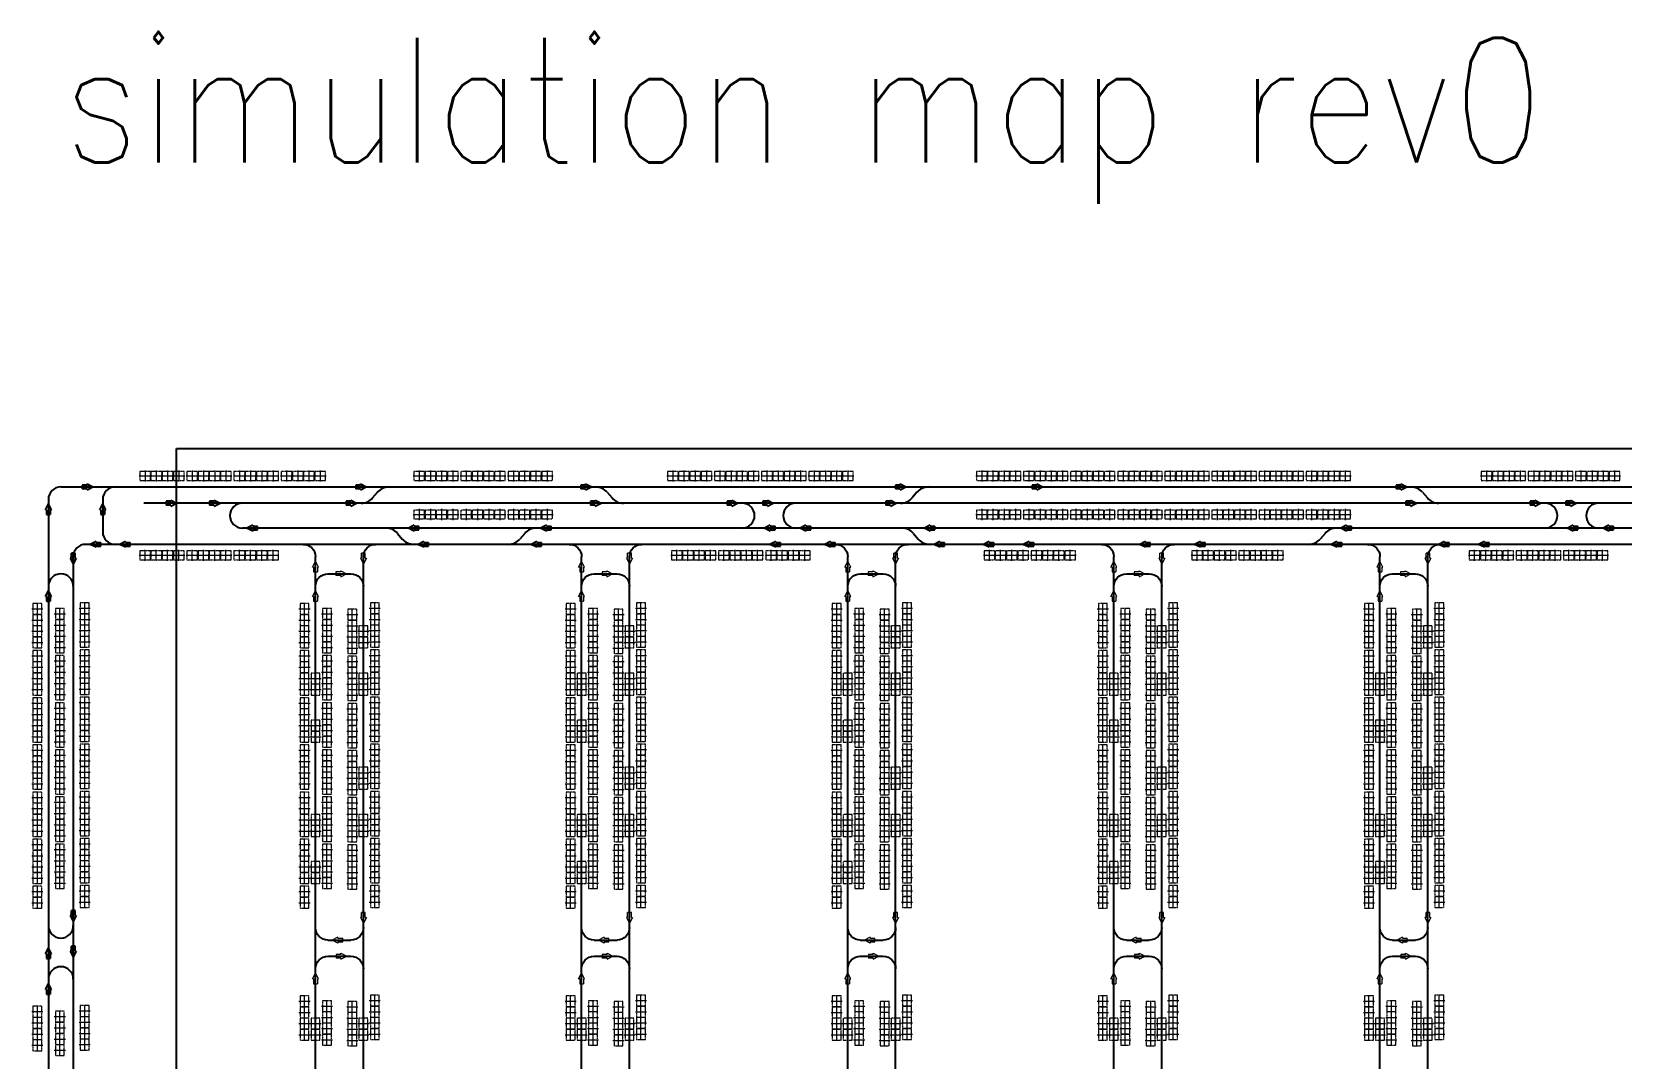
# Model space of a CAD drawing. Header units: millimetres. Extents: x -128 to 670218, y 27186 to 149492.
# Drawn here: x -128 to 63617, y 108326 to 149492 of the extents above; entities that cross this region are included whole.
import ezdxf

# ---------------------------------------------------------------- set-up
doc = ezdxf.new("R2010")
doc.units = ezdxf.units.MM
doc.linetypes.add('AM_ISO08W050', pattern=[18, 12, -1.5, 3, -1.5])
doc.linetypes.add('XAT-M16_6F_EQ Layout_20211120$0$ACAD_ISO08W100', pattern=[36, 24, -3, 6, -3])
for name, color, linetype, lineweight in [('_CLINE', 4, 'XAT-M16_6F_EQ Layout_20211120$0$ACAD_ISO08W100', 9), ('DIRECT', 40, 'Continuous', 9), ('LINE_EQ', 4, 'AM_ISO08W050', 20), ('LINE_STB', 151, 'Continuous', 30)]:
    doc.layers.add(name, color=color, linetype=linetype, lineweight=lineweight)
doc.layers.add('Rail_H4822(Lower)', color=7, linetype='Continuous')
doc.styles.add('CF-FNT', font='romans.shx', dxfattribs={"width": 0.85, "bigfont": 'bigfont.shx'})

# ---------------------------------------------------------------- blocks, each defined once
blk = doc.blocks.new('*U3')
at = {"color": 0, "linetype": 'ByBlock'}
for p, q in [((-120, -230), (0, 0)), ((0, 0), (0, -420)), ((120, -230), (0, 0)), ((-75, -230), (-120, -230)), ((-75, -230), (-75, -420)), ((75, -420), (-75, -420)), ((75, -230), (75, -420)), ((75, -230), (120, -230))]:
    blk.add_line(p, q, dxfattribs=at)
blk = doc.blocks.new('A$C31676947')
at = {"layer": 'Rail_H4822(Lower)'}
for p, q in [((500, 47250), (500, 500)), ((2420, 47250), (2420, 500)), ((1000, 16520), (1920, 16520)), ((1000, 15870), (1920, 15870)), ((1000, 1180), (1920, 1180))]:
    blk.add_line(p, q, dxfattribs=at)
for centre, start, end in [((1000, 17020), 180, 270), ((1920, 17020), 270, 0), ((1000, 15370), 90, 180), ((1920, 15370), 0, 90), ((1000, 1680), 180, 270), ((1920, 1680), 270, 0), ((0, 500), 270, 0), ((2920, 500), 180, 270)]:
    blk.add_arc(centre, 500, start, end, dxfattribs=at)
at = {"layer": 'DIRECT'}
for p, rotation in [((500, 17200), 180), ((500, 1860), 180), ((1740, 1180), 270), ((500, 680), 180)]:
    blk.add_blockref('*U3', p, dxfattribs=dict(at, rotation=rotation))
at = {"layer": 'DIRECT', "lineweight": -2}
for p, rotation in [((1750, 16520), 270), ((1170, 15870), 89.99999999999999)]:
    blk.add_blockref('*U3', p, dxfattribs=dict(at, rotation=rotation))
at = {"layer": 'DIRECT'}
for p in [(2420, 15190), (2420, 780)]:
    blk.add_blockref('*U3', p, dxfattribs=at)
blk = doc.blocks.new('*U817')
at = {"color": 0, "linetype": 'ByBlock'}
for p, q in [((-120, -230), (0, 0)), ((0, 0), (0, -420)), ((120, -230), (0, 0)), ((-75, -230), (-120, -230)), ((-75, -230), (-75, -420)), ((75, -420), (-75, -420)), ((75, -230), (75, -420)), ((75, -230), (120, -230))]:
    blk.add_line(p, q, dxfattribs=at)
blk = doc.blocks.new('*U799')
at = {"color": 0, "linetype": 'ByBlock'}
for p, q in [((-120, -230), (0, 0)), ((0, 0), (0, -420)), ((120, -230), (0, 0)), ((-75, -230), (-120, -230)), ((-75, -230), (-75, -420)), ((75, -420), (-75, -420)), ((75, -230), (75, -420)), ((75, -230), (120, -230))]:
    blk.add_line(p, q, dxfattribs=at)
blk = doc.blocks.new('*U801')
at = {"color": 0, "linetype": 'ByBlock'}
for p, q in [((-120, -230), (0, 0)), ((0, 0), (0, -420)), ((120, -230), (0, 0)), ((-75, -230), (-120, -230)), ((-75, -230), (-75, -420)), ((75, -420), (-75, -420)), ((75, -230), (75, -420)), ((75, -230), (120, -230))]:
    blk.add_line(p, q, dxfattribs=at)
blk = doc.blocks.new('*U802')
at = {"color": 0, "linetype": 'ByBlock'}
for p, q in [((-120, -230), (0, 0)), ((0, 0), (0, -420)), ((120, -230), (0, 0)), ((-75, -230), (-120, -230)), ((-75, -230), (-75, -420)), ((75, -420), (-75, -420)), ((75, -230), (75, -420)), ((75, -230), (120, -230))]:
    blk.add_line(p, q, dxfattribs=at)
blk = doc.blocks.new('*U806')
at = {"color": 0, "linetype": 'ByBlock'}
for p, q in [((-120, -230), (0, 0)), ((0, 0), (0, -420)), ((120, -230), (0, 0)), ((-75, -230), (-120, -230)), ((-75, -230), (-75, -420)), ((75, -420), (-75, -420)), ((75, -230), (75, -420)), ((75, -230), (120, -230))]:
    blk.add_line(p, q, dxfattribs=at)
blk = doc.blocks.new('*U808')
at = {"color": 0, "linetype": 'ByBlock'}
for p, q in [((-120, -230), (0, 0)), ((0, 0), (0, -420)), ((120, -230), (0, 0)), ((-75, -230), (-120, -230)), ((-75, -230), (-75, -420)), ((75, -420), (-75, -420)), ((75, -230), (75, -420)), ((75, -230), (120, -230))]:
    blk.add_line(p, q, dxfattribs=at)
blk = doc.blocks.new('*U810')
at = {"color": 0, "linetype": 'ByBlock'}
for p, q in [((-120, -230), (0, 0)), ((0, 0), (0, -420)), ((120, -230), (0, 0)), ((-75, -230), (-120, -230)), ((-75, -230), (-75, -420)), ((75, -420), (-75, -420)), ((75, -230), (75, -420)), ((75, -230), (120, -230))]:
    blk.add_line(p, q, dxfattribs=at)
blk = doc.blocks.new('*U811')
at = {"color": 0, "linetype": 'ByBlock'}
for p, q in [((-120, -230), (0, 0)), ((0, 0), (0, -420)), ((120, -230), (0, 0)), ((-75, -230), (-120, -230)), ((-75, -230), (-75, -420)), ((75, -420), (-75, -420)), ((75, -230), (75, -420)), ((75, -230), (120, -230))]:
    blk.add_line(p, q, dxfattribs=at)
blk = doc.blocks.new('*U24')
at = {"color": 0, "linetype": 'ByBlock'}
for p, q in [((-120, -230), (0, 0)), ((0, 0), (0, -420)), ((120, -230), (0, 0)), ((-75, -230), (-120, -230)), ((-75, -230), (-75, -420)), ((75, -420), (-75, -420)), ((75, -230), (75, -420)), ((75, -230), (120, -230))]:
    blk.add_line(p, q, dxfattribs=at)
blk = doc.blocks.new('*U25')
at = {"color": 0, "linetype": 'ByBlock'}
for p, q in [((-120, -230), (0, 0)), ((0, 0), (0, -420)), ((120, -230), (0, 0)), ((-75, -230), (-120, -230)), ((-75, -230), (-75, -420)), ((75, -420), (-75, -420)), ((75, -230), (75, -420)), ((75, -230), (120, -230))]:
    blk.add_line(p, q, dxfattribs=at)
blk = doc.blocks.new('*U26')
at = {"color": 0, "linetype": 'ByBlock'}
for p, q in [((-120, -230), (0, 0)), ((0, 0), (0, -420)), ((120, -230), (0, 0)), ((-75, -230), (-120, -230)), ((-75, -230), (-75, -420)), ((75, -420), (-75, -420)), ((75, -230), (75, -420)), ((75, -230), (120, -230))]:
    blk.add_line(p, q, dxfattribs=at)
blk = doc.blocks.new('*U27')
at = {"color": 0, "linetype": 'ByBlock'}
for p, q in [((-120, -230), (0, 0)), ((0, 0), (0, -420)), ((120, -230), (0, 0)), ((-75, -230), (-120, -230)), ((-75, -230), (-75, -420)), ((75, -420), (-75, -420)), ((75, -230), (75, -420)), ((75, -230), (120, -230))]:
    blk.add_line(p, q, dxfattribs=at)
blk = doc.blocks.new('*U28')
at = {"color": 0, "linetype": 'ByBlock'}
for p, q in [((-120, -230), (0, 0)), ((0, 0), (0, -420)), ((120, -230), (0, 0)), ((-75, -230), (-120, -230)), ((-75, -230), (-75, -420)), ((75, -420), (-75, -420)), ((75, -230), (75, -420)), ((75, -230), (120, -230))]:
    blk.add_line(p, q, dxfattribs=at)
blk = doc.blocks.new('*U29')
at = {"color": 0, "linetype": 'ByBlock'}
for p, q in [((-120, -230), (0, 0)), ((0, 0), (0, -420)), ((120, -230), (0, 0)), ((-75, -230), (-120, -230)), ((-75, -230), (-75, -420)), ((75, -420), (-75, -420)), ((75, -230), (75, -420)), ((75, -230), (120, -230))]:
    blk.add_line(p, q, dxfattribs=at)
blk = doc.blocks.new('*U30')
at = {"color": 0, "linetype": 'ByBlock'}
for p, q in [((-120, -230), (0, 0)), ((0, 0), (0, -420)), ((120, -230), (0, 0)), ((-75, -230), (-120, -230)), ((-75, -230), (-75, -420)), ((75, -420), (-75, -420)), ((75, -230), (75, -420)), ((75, -230), (120, -230))]:
    blk.add_line(p, q, dxfattribs=at)
blk = doc.blocks.new('*U31')
at = {"color": 0, "linetype": 'ByBlock'}
for p, q in [((-120, -230), (0, 0)), ((0, 0), (0, -420)), ((120, -230), (0, 0)), ((-75, -230), (-120, -230)), ((-75, -230), (-75, -420)), ((75, -420), (-75, -420)), ((75, -230), (75, -420)), ((75, -230), (120, -230))]:
    blk.add_line(p, q, dxfattribs=at)
blk = doc.blocks.new('*U32')
at = {"color": 0, "linetype": 'ByBlock'}
for p, q in [((-120, -230), (0, 0)), ((0, 0), (0, -420)), ((120, -230), (0, 0)), ((-75, -230), (-120, -230)), ((-75, -230), (-75, -420)), ((75, -420), (-75, -420)), ((75, -230), (75, -420)), ((75, -230), (120, -230))]:
    blk.add_line(p, q, dxfattribs=at)
blk = doc.blocks.new('*U33')
at = {"color": 0, "linetype": 'ByBlock'}
for p, q in [((-120, -230), (0, 0)), ((0, 0), (0, -420)), ((120, -230), (0, 0)), ((-75, -230), (-120, -230)), ((-75, -230), (-75, -420)), ((75, -420), (-75, -420)), ((75, -230), (75, -420)), ((75, -230), (120, -230))]:
    blk.add_line(p, q, dxfattribs=at)
blk = doc.blocks.new('*U184')
at = {"color": 0, "linetype": 'ByBlock'}
for p, q in [((-120, -230), (0, 0)), ((0, 0), (0, -420)), ((120, -230), (0, 0)), ((-75, -230), (-120, -230)), ((-75, -230), (-75, -420)), ((75, -420), (-75, -420)), ((75, -230), (75, -420)), ((75, -230), (120, -230))]:
    blk.add_line(p, q, dxfattribs=at)
blk = doc.blocks.new('*U185')
at = {"color": 0, "linetype": 'ByBlock'}
for p, q in [((-120, -230), (0, 0)), ((0, 0), (0, -420)), ((120, -230), (0, 0)), ((-75, -230), (-120, -230)), ((-75, -230), (-75, -420)), ((75, -420), (-75, -420)), ((75, -230), (75, -420)), ((75, -230), (120, -230))]:
    blk.add_line(p, q, dxfattribs=at)
blk = doc.blocks.new('*U186')
at = {"color": 0, "linetype": 'ByBlock'}
for p, q in [((-120, -230), (0, 0)), ((0, 0), (0, -420)), ((120, -230), (0, 0)), ((-75, -230), (-120, -230)), ((-75, -230), (-75, -420)), ((75, -420), (-75, -420)), ((75, -230), (75, -420)), ((75, -230), (120, -230))]:
    blk.add_line(p, q, dxfattribs=at)
blk = doc.blocks.new('*U187')
at = {"color": 0, "linetype": 'ByBlock'}
for p, q in [((-120, -230), (0, 0)), ((0, 0), (0, -420)), ((120, -230), (0, 0)), ((-75, -230), (-120, -230)), ((-75, -230), (-75, -420)), ((75, -420), (-75, -420)), ((75, -230), (75, -420)), ((75, -230), (120, -230))]:
    blk.add_line(p, q, dxfattribs=at)
blk = doc.blocks.new('*U188')
at = {"color": 0, "linetype": 'ByBlock'}
for p, q in [((-120, -230), (0, 0)), ((0, 0), (0, -420)), ((120, -230), (0, 0)), ((-75, -230), (-120, -230)), ((-75, -230), (-75, -420)), ((75, -420), (-75, -420)), ((75, -230), (75, -420)), ((75, -230), (120, -230))]:
    blk.add_line(p, q, dxfattribs=at)
blk = doc.blocks.new('*U189')
at = {"color": 0, "linetype": 'ByBlock'}
for p, q in [((-120, -230), (0, 0)), ((0, 0), (0, -420)), ((120, -230), (0, 0)), ((-75, -230), (-120, -230)), ((-75, -230), (-75, -420)), ((75, -420), (-75, -420)), ((75, -230), (75, -420)), ((75, -230), (120, -230))]:
    blk.add_line(p, q, dxfattribs=at)
blk = doc.blocks.new('*U190')
at = {"color": 0, "linetype": 'ByBlock'}
for p, q in [((-120, -230), (0, 0)), ((0, 0), (0, -420)), ((120, -230), (0, 0)), ((-75, -230), (-120, -230)), ((-75, -230), (-75, -420)), ((75, -420), (-75, -420)), ((75, -230), (75, -420)), ((75, -230), (120, -230))]:
    blk.add_line(p, q, dxfattribs=at)
blk = doc.blocks.new('*U191')
at = {"color": 0, "linetype": 'ByBlock'}
for p, q in [((-120, -230), (0, 0)), ((0, 0), (0, -420)), ((120, -230), (0, 0)), ((-75, -230), (-120, -230)), ((-75, -230), (-75, -420)), ((75, -420), (-75, -420)), ((75, -230), (75, -420)), ((75, -230), (120, -230))]:
    blk.add_line(p, q, dxfattribs=at)
blk = doc.blocks.new('*U192')
at = {"color": 0, "linetype": 'ByBlock'}
for p, q in [((-120, -230), (0, 0)), ((0, 0), (0, -420)), ((120, -230), (0, 0)), ((-75, -230), (-120, -230)), ((-75, -230), (-75, -420)), ((75, -420), (-75, -420)), ((75, -230), (75, -420)), ((75, -230), (120, -230))]:
    blk.add_line(p, q, dxfattribs=at)
blk = doc.blocks.new('*U193')
at = {"color": 0, "linetype": 'ByBlock'}
for p, q in [((-120, -230), (0, 0)), ((0, 0), (0, -420)), ((120, -230), (0, 0)), ((-75, -230), (-120, -230)), ((-75, -230), (-75, -420)), ((75, -420), (-75, -420)), ((75, -230), (75, -420)), ((75, -230), (120, -230))]:
    blk.add_line(p, q, dxfattribs=at)
blk = doc.blocks.new('*U194')
at = {"color": 0, "linetype": 'ByBlock'}
for p, q in [((-120, -230), (0, 0)), ((0, 0), (0, -420)), ((120, -230), (0, 0)), ((-75, -230), (-120, -230)), ((-75, -230), (-75, -420)), ((75, -420), (-75, -420)), ((75, -230), (75, -420)), ((75, -230), (120, -230))]:
    blk.add_line(p, q, dxfattribs=at)
blk = doc.blocks.new('*U195')
at = {"color": 0, "linetype": 'ByBlock'}
for p, q in [((-120, -230), (0, 0)), ((0, 0), (0, -420)), ((120, -230), (0, 0)), ((-75, -230), (-120, -230)), ((-75, -230), (-75, -420)), ((75, -420), (-75, -420)), ((75, -230), (75, -420)), ((75, -230), (120, -230))]:
    blk.add_line(p, q, dxfattribs=at)
blk = doc.blocks.new('*U51')
at = {"color": 0, "linetype": 'ByBlock'}
for p, q in [((-120, -230), (0, 0)), ((0, 0), (0, -420)), ((120, -230), (0, 0)), ((-75, -230), (-120, -230)), ((-75, -230), (-75, -420)), ((75, -420), (-75, -420)), ((75, -230), (75, -420)), ((75, -230), (120, -230))]:
    blk.add_line(p, q, dxfattribs=at)
blk = doc.blocks.new('*U52')
at = {"color": 0, "linetype": 'ByBlock'}
for p, q in [((-120, -230), (0, 0)), ((0, 0), (0, -420)), ((120, -230), (0, 0)), ((-75, -230), (-120, -230)), ((-75, -230), (-75, -420)), ((75, -420), (-75, -420)), ((75, -230), (75, -420)), ((75, -230), (120, -230))]:
    blk.add_line(p, q, dxfattribs=at)
blk = doc.blocks.new('*U53')
at = {"color": 0, "linetype": 'ByBlock'}
for p, q in [((-120, -230), (0, 0)), ((0, 0), (0, -420)), ((120, -230), (0, 0)), ((-75, -230), (-120, -230)), ((-75, -230), (-75, -420)), ((75, -420), (-75, -420)), ((75, -230), (75, -420)), ((75, -230), (120, -230))]:
    blk.add_line(p, q, dxfattribs=at)
blk = doc.blocks.new('*U54')
at = {"color": 0, "linetype": 'ByBlock'}
for p, q in [((-120, -230), (0, 0)), ((0, 0), (0, -420)), ((120, -230), (0, 0)), ((-75, -230), (-120, -230)), ((-75, -230), (-75, -420)), ((75, -420), (-75, -420)), ((75, -230), (75, -420)), ((75, -230), (120, -230))]:
    blk.add_line(p, q, dxfattribs=at)
blk = doc.blocks.new('*U55')
at = {"color": 0, "linetype": 'ByBlock'}
for p, q in [((-120, -230), (0, 0)), ((0, 0), (0, -420)), ((120, -230), (0, 0)), ((-75, -230), (-120, -230)), ((-75, -230), (-75, -420)), ((75, -420), (-75, -420)), ((75, -230), (75, -420)), ((75, -230), (120, -230))]:
    blk.add_line(p, q, dxfattribs=at)
blk = doc.blocks.new('*U56')
at = {"color": 0, "linetype": 'ByBlock'}
for p, q in [((-120, -230), (0, 0)), ((0, 0), (0, -420)), ((120, -230), (0, 0)), ((-75, -230), (-120, -230)), ((-75, -230), (-75, -420)), ((75, -420), (-75, -420)), ((75, -230), (75, -420)), ((75, -230), (120, -230))]:
    blk.add_line(p, q, dxfattribs=at)
blk = doc.blocks.new('*U57')
at = {"color": 0, "linetype": 'ByBlock'}
for p, q in [((-120, -230), (0, 0)), ((0, 0), (0, -420)), ((120, -230), (0, 0)), ((-75, -230), (-120, -230)), ((-75, -230), (-75, -420)), ((75, -420), (-75, -420)), ((75, -230), (75, -420)), ((75, -230), (120, -230))]:
    blk.add_line(p, q, dxfattribs=at)
blk = doc.blocks.new('*U58')
at = {"color": 0, "linetype": 'ByBlock'}
for p, q in [((-120, -230), (0, 0)), ((0, 0), (0, -420)), ((120, -230), (0, 0)), ((-75, -230), (-120, -230)), ((-75, -230), (-75, -420)), ((75, -420), (-75, -420)), ((75, -230), (75, -420)), ((75, -230), (120, -230))]:
    blk.add_line(p, q, dxfattribs=at)
blk = doc.blocks.new('*U59')
at = {"color": 0, "linetype": 'ByBlock'}
for p, q in [((-120, -230), (0, 0)), ((0, 0), (0, -420)), ((120, -230), (0, 0)), ((-75, -230), (-120, -230)), ((-75, -230), (-75, -420)), ((75, -420), (-75, -420)), ((75, -230), (75, -420)), ((75, -230), (120, -230))]:
    blk.add_line(p, q, dxfattribs=at)
blk = doc.blocks.new('*U60')
at = {"color": 0, "linetype": 'ByBlock'}
for p, q in [((-120, -230), (0, 0)), ((0, 0), (0, -420)), ((120, -230), (0, 0)), ((-75, -230), (-120, -230)), ((-75, -230), (-75, -420)), ((75, -420), (-75, -420)), ((75, -230), (75, -420)), ((75, -230), (120, -230))]:
    blk.add_line(p, q, dxfattribs=at)
blk = doc.blocks.new('*U61')
at = {"color": 0, "linetype": 'ByBlock'}
for p, q in [((-120, -230), (0, 0)), ((0, 0), (0, -420)), ((120, -230), (0, 0)), ((-75, -230), (-120, -230)), ((-75, -230), (-75, -420)), ((75, -420), (-75, -420)), ((75, -230), (75, -420)), ((75, -230), (120, -230))]:
    blk.add_line(p, q, dxfattribs=at)
blk = doc.blocks.new('*U62')
at = {"color": 0, "linetype": 'ByBlock'}
for p, q in [((-120, -230), (0, 0)), ((0, 0), (0, -420)), ((120, -230), (0, 0)), ((-75, -230), (-120, -230)), ((-75, -230), (-75, -420)), ((75, -420), (-75, -420)), ((75, -230), (75, -420)), ((75, -230), (120, -230))]:
    blk.add_line(p, q, dxfattribs=at)
blk = doc.blocks.new('*U114')
at = {"color": 0, "linetype": 'ByBlock'}
for p, q in [((-120, -230), (0, 0)), ((0, 0), (0, -420)), ((120, -230), (0, 0)), ((-75, -230), (-120, -230)), ((-75, -230), (-75, -420)), ((75, -420), (-75, -420)), ((75, -230), (75, -420)), ((75, -230), (120, -230))]:
    blk.add_line(p, q, dxfattribs=at)
blk = doc.blocks.new('*U115')
at = {"color": 0, "linetype": 'ByBlock'}
for p, q in [((-120, -230), (0, 0)), ((0, 0), (0, -420)), ((120, -230), (0, 0)), ((-75, -230), (-120, -230)), ((-75, -230), (-75, -420)), ((75, -420), (-75, -420)), ((75, -230), (75, -420)), ((75, -230), (120, -230))]:
    blk.add_line(p, q, dxfattribs=at)
blk = doc.blocks.new('*U116')
at = {"color": 0, "linetype": 'ByBlock'}
for p, q in [((-120, -230), (0, 0)), ((0, 0), (0, -420)), ((120, -230), (0, 0)), ((-75, -230), (-120, -230)), ((-75, -230), (-75, -420)), ((75, -420), (-75, -420)), ((75, -230), (75, -420)), ((75, -230), (120, -230))]:
    blk.add_line(p, q, dxfattribs=at)
blk = doc.blocks.new('*U117')
at = {"color": 0, "linetype": 'ByBlock'}
for p, q in [((-120, -230), (0, 0)), ((0, 0), (0, -420)), ((120, -230), (0, 0)), ((-75, -230), (-120, -230)), ((-75, -230), (-75, -420)), ((75, -420), (-75, -420)), ((75, -230), (75, -420)), ((75, -230), (120, -230))]:
    blk.add_line(p, q, dxfattribs=at)
blk = doc.blocks.new('*U585')
at = {"color": 0, "linetype": 'ByBlock'}
for p, q in [((-120, -230), (0, 0)), ((0, 0), (0, -420)), ((120, -230), (0, 0)), ((-75, -230), (-120, -230)), ((-75, -230), (-75, -420)), ((75, -420), (-75, -420)), ((75, -230), (75, -420)), ((75, -230), (120, -230))]:
    blk.add_line(p, q, dxfattribs=at)
blk = doc.blocks.new('XAT-M16_6F_EQ Layout_20211120$0$EG-12_FOUP_(01)-pv')
at = {"layer": '_CLINE'}
for p, q in [((0, 211), (0, -235)), ((-239, -12), (239, -12))]:
    blk.add_line(p, q, dxfattribs=at)
at = {"layer": 'LINE_EQ'}
blk.add_lwpolyline([(-215, 166), (-215, -190), (215, -190), (215, 166)], close=True, dxfattribs=at)

msp = doc.modelspace()

# ---------------------------------------------------------------- linework, layer by layer
msp.add_lwpolyline([(5682, 132785), (134983, 132785), (134983, 79986), (5682, 79986)], close=True)
at = {"layer": 'Rail_H4822(Lower)'}
for p, q in [((538, 130736), (538, 29336)), ((1038, 131236), (72208, 131236)), ((2718, 130736), (2718, 129436)), ((13539, 130798), (13731, 131025)), ((22952, 131025), (23144, 130798)), ((35371, 131025), (35179, 130798)), ((55652, 131025), (55844, 130798)), ((72208, 130586), (4372, 130586)), ((73431, 129586), (8321, 129586)), ((78898, 128936), (2038, 128936)), ((14539, 129375), (14731, 129148)), ((19644, 129375), (19452, 129148)), ((35229, 129375), (35421, 129148)), ((51738, 129375), (51546, 129148)), ((1538, 128436), (1538, 31636))]:
    msp.add_line(p, q, dxfattribs=at)
for centre, radius, start, end in [((1038, 130736), 500, 90, 180), ((3218, 130736), 500, 90, 180), ((13081, 131186), 600, 270, 319.69841), ((14188, 130636), 600, 90, 139.69841), ((22494, 130636), 600, 40.30159, 90), ((23601, 131186), 600, 220.30159, 270), ((34721, 131186), 600, 270, 319.69841), ((35828, 130636), 600, 90, 139.69841), ((55194, 130636), 600, 40.30159, 90), ((56301, 131186), 600, 220.30159, 270), ((8321, 130086), 500, 90, 270), ((28361, 130086), 500, 270, 90), ((30511, 130086), 500, 90, 270), ((60561, 130086), 500, 270, 90), ((62711, 130086), 500, 90, 270), ((3218, 129436), 500, 180, 270), ((14081, 128986), 600, 40.30159, 90), ((20101, 128986), 600, 90, 139.69841), ((34771, 128986), 600, 40.30159, 90), ((52195, 128986), 600, 90, 139.69841), ((2038, 128436), 500, 90, 180), ((15188, 129536), 600, 220.30159, 270), ((18994, 129536), 600, 270, 319.69841), ((35878, 129536), 600, 220.30159, 270), ((51088, 129536), 600, 270, 319.69841), ((1038, 127256), 500, 0, 180), ((1038, 113646), 500, 180, 0), ((1038, 111496), 500, 0, 180)]:
    msp.add_arc(centre, radius, start, end, dxfattribs=at)

# ---------------------------------------------------------------- block references
at = {"layer": 'LINE_EQ', "rotation": 89.99999999999999}
for p in [(13159, 125448), (23832, 125448), (34505, 125448), (45178, 125448), (55851, 125448), (13159, 124998), (23832, 124998), (34505, 124998), (45178, 124998), (55851, 124998), (11239, 123558), (13159, 123558), (21912, 123558), (23832, 123558), (32585, 123558), (34505, 123558), (43258, 123558), (45178, 123558), (53931, 123558), (55851, 123558), (11239, 123108), (13159, 123108), (21912, 123108), (23832, 123108), (32585, 123108), (34505, 123108), (43258, 123108), (45178, 123108), (53931, 123108), (55851, 123108), (11239, 121668), (21912, 121668), (32585, 121668), (43258, 121668), (53931, 121668), (11239, 121218), (21912, 121218), (32585, 121218), (43258, 121218), (53931, 121218), (13159, 119778), (23832, 119778), (34505, 119778), (45178, 119778), (55851, 119778), (13159, 119328), (23832, 119328), (34505, 119328), (45178, 119328), (55851, 119328), (11239, 117888), (13159, 117888), (21912, 117888), (23832, 117888), (32585, 117888), (34505, 117888), (43258, 117888), (45178, 117888), (53931, 117888), (55851, 117888), (11239, 117438), (13159, 117438), (21912, 117438), (23832, 117438), (32585, 117438), (34505, 117438), (43258, 117438), (45178, 117438), (53931, 117438), (55851, 117438), (11239, 115998), (21912, 115998), (32585, 115998), (43258, 115998), (53931, 115998), (11239, 115548), (21912, 115548), (32585, 115548), (43258, 115548), (53931, 115548), (11239, 109714), (13159, 109714), (21912, 109714), (23832, 109714), (32585, 109714), (34505, 109714), (43258, 109714), (45178, 109714), (53931, 109714), (55851, 109714), (11239, 109264), (13159, 109264), (21912, 109264), (23832, 109264), (32585, 109264), (34505, 109264), (43258, 109264), (45178, 109264), (53931, 109264), (55851, 109264)]:
    msp.add_blockref('XAT-M16_6F_EQ Layout_20211120$0$EG-12_FOUP_(01)-pv', p, dxfattribs=at)
at = {"layer": 'LINE_STB'}
for p in [(4417, 131691), (4867, 131691), (5317, 131691), (5767, 131691), (6307, 131691), (6757, 131691), (7207, 131691), (7657, 131691), (8197, 131691), (8647, 131691), (9097, 131691), (9547, 131691), (10087, 131691), (10537, 131691), (10987, 131691), (11437, 131691), (15408, 131691), (15858, 131691), (16308, 131691), (16758, 131691), (17298, 131691), (17748, 131691), (18198, 131691), (18648, 131691), (19188, 131691), (19638, 131691), (20088, 131691), (20538, 131691), (25578, 131691), (26028, 131691), (26478, 131691), (26928, 131691), (27468, 131691), (27918, 131691), (28368, 131691), (28818, 131691), (29358, 131691), (29808, 131691), (30258, 131691), (30708, 131691), (31248, 131691), (31698, 131691), (32148, 131691), (32598, 131691), (37969, 131691), (38419, 131691), (38869, 131691), (39319, 131691), (39859, 131691), (40309, 131691), (40759, 131691), (41209, 131691), (41749, 131691), (42199, 131691), (42649, 131691), (43099, 131691), (43639, 131691), (44089, 131691), (44539, 131691), (44989, 131691), (45529, 131691), (45979, 131691), (46429, 131691), (46879, 131691), (47419, 131691), (47869, 131691), (48319, 131691), (48769, 131691), (49309, 131691), (49759, 131691), (50209, 131691), (50659, 131691), (51199, 131691), (51649, 131691), (52099, 131691), (52549, 131691), (58217, 131691), (58667, 131691), (59117, 131691), (59567, 131691), (60107, 131691), (60557, 131691), (61007, 131691), (61457, 131691), (61997, 131691), (62447, 131691), (62897, 131691), (63347, 131691), (15408, 130143), (15858, 130143), (16308, 130143), (16758, 130143), (17298, 130143), (17748, 130143), (18198, 130143), (18648, 130143), (19188, 130143), (19638, 130143), (20088, 130143), (20538, 130143), (37969, 130143), (38419, 130143), (38869, 130143), (39319, 130143), (39859, 130143), (40309, 130143), (40759, 130143), (41209, 130143), (41749, 130143), (42199, 130143), (42649, 130143), (43099, 130143), (43639, 130143), (44089, 130143), (44539, 130143), (44989, 130143), (45529, 130143), (45979, 130143), (46429, 130143), (46879, 130143), (47419, 130143), (47869, 130143), (48319, 130143), (48769, 130143), (49309, 130143), (49759, 130143), (50209, 130143), (50659, 130143), (51199, 130143), (51649, 130143), (52099, 130143), (52549, 130143)]:
    msp.add_blockref('XAT-M16_6F_EQ Layout_20211120$0$EG-12_FOUP_(01)-pv', p, dxfattribs=at)
for p, rotation in [((4417, 128481), 180), ((4867, 128481), 180), ((5317, 128481), 180), ((5767, 128481), 180), ((6307, 128481), 180), ((6757, 128481), 180), ((7207, 128481), 180), ((7657, 128481), 180), ((8197, 128481), 180), ((8647, 128481), 180), ((9097, 128481), 180), ((9547, 128481), 180), ((25740, 128482), 180), ((26190, 128482), 180), ((26640, 128482), 180), ((27090, 128482), 180), ((27630, 128482), 180), ((28080, 128482), 180), ((28530, 128482), 180), ((28980, 128482), 180), ((29520, 128482), 180), ((29970, 128482), 180), ((30420, 128482), 180), ((30870, 128482), 180), ((38278, 128481), 180), ((38728, 128481), 180), ((39178, 128481), 180), ((39628, 128481), 180), ((40168, 128481), 180), ((40618, 128481), 180), ((41068, 128481), 180), ((41518, 128481), 180), ((46607, 128482), 180), ((47057, 128482), 180), ((47507, 128482), 180), ((47957, 128482), 180), ((48497, 128482), 180), ((48947, 128482), 180), ((49397, 128482), 180), ((49847, 128482), 180), ((57734, 128481), 180), ((58184, 128481), 180), ((58634, 128481), 180), ((59084, 128481), 180), ((59624, 128481), 180), ((60074, 128481), 180), ((60524, 128481), 180), ((60974, 128481), 180), ((61514, 128481), 180), ((61964, 128481), 180), ((62414, 128481), 180), ((62864, 128481), 180), ((83, 126348), 89.99999999999999), ((983, 126149), 89.99999999999999), ((1983, 126374), 89.99999999999999), ((10796, 126348), 89.99999999999999), ((11696, 126149), 89.99999999999999), ((12716, 126123), 89.99999999999999), ((13616, 126374), 89.99999999999999), ((21469, 126348), 89.99999999999999), ((22369, 126149), 89.99999999999999), ((23389, 126123), 89.99999999999999), ((24289, 126374), 89.99999999999999), ((32142, 126348), 89.99999999999999), ((33042, 126149), 89.99999999999999), ((34062, 126123), 89.99999999999999), ((34962, 126374), 89.99999999999999), ((42815, 126348), 89.99999999999999), ((43715, 126149), 89.99999999999999), ((44735, 126123), 89.99999999999999), ((45635, 126374), 89.99999999999999), ((53488, 126348), 89.99999999999999), ((54388, 126149), 89.99999999999999), ((55408, 126123), 89.99999999999999), ((56308, 126374), 89.99999999999999), ((83, 125898), 89.99999999999999), ((83, 125448), 89.99999999999999), ((983, 125699), 89.99999999999999), ((1983, 125924), 89.99999999999999), ((1983, 125474), 89.99999999999999), ((10796, 125898), 89.99999999999999), ((10796, 125448), 89.99999999999999), ((11696, 125699), 89.99999999999999), ((12716, 125673), 89.99999999999999), ((13616, 125924), 89.99999999999999), ((13616, 125474), 89.99999999999999), ((21469, 125898), 89.99999999999999), ((21469, 125448), 89.99999999999999), ((22369, 125699), 89.99999999999999), ((23389, 125673), 89.99999999999999), ((24289, 125924), 89.99999999999999), ((24289, 125474), 89.99999999999999), ((32142, 125898), 89.99999999999999), ((32142, 125448), 89.99999999999999), ((33042, 125699), 89.99999999999999), ((34062, 125673), 89.99999999999999), ((34962, 125924), 89.99999999999999), ((34962, 125474), 89.99999999999999), ((42815, 125898), 89.99999999999999), ((42815, 125448), 89.99999999999999), ((43715, 125699), 89.99999999999999), ((44735, 125673), 89.99999999999999), ((45635, 125924), 89.99999999999999), ((45635, 125474), 89.99999999999999), ((53488, 125898), 89.99999999999999), ((53488, 125448), 89.99999999999999), ((54388, 125699), 89.99999999999999), ((55408, 125673), 89.99999999999999), ((56308, 125924), 89.99999999999999), ((56308, 125474), 89.99999999999999), ((83, 124998), 89.99999999999999), ((983, 125249), 89.99999999999999), ((983, 124799), 89.99999999999999), ((1983, 125024), 89.99999999999999), ((10796, 124998), 89.99999999999999), ((11696, 125249), 89.99999999999999), ((11696, 124799), 89.99999999999999), ((12716, 125223), 89.99999999999999), ((12716, 124773), 89.99999999999999), ((13616, 125024), 89.99999999999999), ((21469, 124998), 89.99999999999999), ((22369, 125249), 89.99999999999999), ((22369, 124799), 89.99999999999999), ((23389, 125223), 89.99999999999999), ((23389, 124773), 89.99999999999999), ((24289, 125024), 89.99999999999999), ((32142, 124998), 89.99999999999999), ((33042, 125249), 89.99999999999999), ((33042, 124799), 89.99999999999999), ((34062, 125223), 89.99999999999999), ((34062, 124773), 89.99999999999999), ((34962, 125024), 89.99999999999999), ((42815, 124998), 89.99999999999999), ((43715, 125249), 89.99999999999999), ((43715, 124799), 89.99999999999999), ((44735, 125223), 89.99999999999999), ((44735, 124773), 89.99999999999999), ((45635, 125024), 89.99999999999999), ((53488, 124998), 89.99999999999999), ((54388, 125249), 89.99999999999999), ((54388, 124799), 89.99999999999999), ((55408, 125223), 89.99999999999999), ((55408, 124773), 89.99999999999999), ((56308, 125024), 89.99999999999999), ((83, 124458), 89.99999999999999), ((983, 124259), 89.99999999999999), ((1983, 124484), 89.99999999999999), ((10796, 124458), 89.99999999999999), ((11696, 124259), 89.99999999999999), ((12716, 124233), 89.99999999999999), ((13616, 124484), 89.99999999999999), ((21469, 124458), 89.99999999999999), ((22369, 124259), 89.99999999999999), ((23389, 124233), 89.99999999999999), ((24289, 124484), 89.99999999999999), ((32142, 124458), 89.99999999999999), ((33042, 124259), 89.99999999999999), ((34062, 124233), 89.99999999999999), ((34962, 124484), 89.99999999999999), ((42815, 124458), 89.99999999999999), ((43715, 124259), 89.99999999999999), ((44735, 124233), 89.99999999999999), ((45635, 124484), 89.99999999999999), ((53488, 124458), 89.99999999999999), ((54388, 124259), 89.99999999999999), ((55408, 124233), 89.99999999999999), ((56308, 124484), 89.99999999999999), ((83, 124008), 89.99999999999999), ((83, 123558), 89.99999999999999), ((983, 123809), 89.99999999999999), ((1983, 124034), 89.99999999999999), ((1983, 123584), 89.99999999999999), ((10796, 124008), 89.99999999999999), ((10796, 123558), 89.99999999999999), ((11696, 123809), 89.99999999999999), ((12716, 123783), 89.99999999999999), ((13616, 124034), 89.99999999999999), ((13616, 123584), 89.99999999999999), ((21469, 124008), 89.99999999999999), ((21469, 123558), 89.99999999999999), ((22369, 123809), 89.99999999999999), ((23389, 123783), 89.99999999999999), ((24289, 124034), 89.99999999999999), ((24289, 123584), 89.99999999999999), ((32142, 124008), 89.99999999999999), ((32142, 123558), 89.99999999999999), ((33042, 123809), 89.99999999999999), ((34062, 123783), 89.99999999999999), ((34962, 124034), 89.99999999999999), ((34962, 123584), 89.99999999999999), ((42815, 124008), 89.99999999999999), ((42815, 123558), 89.99999999999999), ((43715, 123809), 89.99999999999999), ((44735, 123783), 89.99999999999999), ((45635, 124034), 89.99999999999999), ((45635, 123584), 89.99999999999999), ((53488, 124008), 89.99999999999999), ((53488, 123558), 89.99999999999999), ((54388, 123809), 89.99999999999999), ((55408, 123783), 89.99999999999999), ((56308, 124034), 89.99999999999999), ((56308, 123584), 89.99999999999999), ((83, 123108), 89.99999999999999), ((983, 123359), 89.99999999999999), ((983, 122909), 89.99999999999999), ((1983, 123134), 89.99999999999999), ((10796, 123108), 89.99999999999999), ((11696, 123359), 89.99999999999999), ((11696, 122909), 89.99999999999999), ((12716, 123333), 89.99999999999999), ((12716, 122883), 89.99999999999999), ((13616, 123134), 89.99999999999999), ((21469, 123108), 89.99999999999999), ((22369, 123359), 89.99999999999999), ((22369, 122909), 89.99999999999999), ((23389, 123333), 89.99999999999999), ((23389, 122883), 89.99999999999999), ((24289, 123134), 89.99999999999999), ((32142, 123108), 89.99999999999999), ((33042, 123359), 89.99999999999999), ((33042, 122909), 89.99999999999999), ((34062, 123333), 89.99999999999999), ((34062, 122883), 89.99999999999999), ((34962, 123134), 89.99999999999999), ((42815, 123108), 89.99999999999999), ((43715, 123359), 89.99999999999999), ((43715, 122909), 89.99999999999999), ((44735, 123333), 89.99999999999999), ((44735, 122883), 89.99999999999999), ((45635, 123134), 89.99999999999999), ((53488, 123108), 89.99999999999999), ((54388, 123359), 89.99999999999999), ((54388, 122909), 89.99999999999999), ((55408, 123333), 89.99999999999999), ((55408, 122883), 89.99999999999999), ((56308, 123134), 89.99999999999999), ((83, 122568), 89.99999999999999), ((983, 122369), 89.99999999999999), ((1983, 122594), 89.99999999999999), ((10796, 122568), 89.99999999999999), ((11696, 122369), 89.99999999999999), ((12716, 122343), 89.99999999999999), ((13616, 122594), 89.99999999999999), ((21469, 122568), 89.99999999999999), ((22369, 122369), 89.99999999999999), ((23389, 122343), 89.99999999999999), ((24289, 122594), 89.99999999999999), ((32142, 122568), 89.99999999999999), ((33042, 122369), 89.99999999999999), ((34062, 122343), 89.99999999999999), ((34962, 122594), 89.99999999999999), ((42815, 122568), 89.99999999999999), ((43715, 122369), 89.99999999999999), ((44735, 122343), 89.99999999999999), ((45635, 122594), 89.99999999999999), ((53488, 122568), 89.99999999999999), ((54388, 122369), 89.99999999999999), ((55408, 122343), 89.99999999999999), ((56308, 122594), 89.99999999999999), ((83, 122118), 89.99999999999999), ((83, 121668), 89.99999999999999), ((983, 121919), 89.99999999999999), ((1983, 122144), 89.99999999999999), ((1983, 121694), 89.99999999999999), ((10796, 122118), 89.99999999999999), ((10796, 121668), 89.99999999999999), ((11696, 121919), 89.99999999999999), ((12716, 121893), 89.99999999999999), ((13616, 122144), 89.99999999999999), ((13616, 121694), 89.99999999999999), ((21469, 122118), 89.99999999999999), ((21469, 121668), 89.99999999999999), ((22369, 121919), 89.99999999999999), ((23389, 121893), 89.99999999999999), ((24289, 122144), 89.99999999999999), ((24289, 121694), 89.99999999999999), ((32142, 122118), 89.99999999999999), ((32142, 121668), 89.99999999999999), ((33042, 121919), 89.99999999999999), ((34062, 121893), 89.99999999999999), ((34962, 122144), 89.99999999999999), ((34962, 121694), 89.99999999999999), ((42815, 122118), 89.99999999999999), ((42815, 121668), 89.99999999999999), ((43715, 121919), 89.99999999999999), ((44735, 121893), 89.99999999999999), ((45635, 122144), 89.99999999999999), ((45635, 121694), 89.99999999999999), ((53488, 122118), 89.99999999999999), ((53488, 121668), 89.99999999999999), ((54388, 121919), 89.99999999999999), ((55408, 121893), 89.99999999999999), ((56308, 122144), 89.99999999999999), ((56308, 121694), 89.99999999999999), ((83, 121218), 89.99999999999999), ((983, 121469), 89.99999999999999), ((983, 121019), 89.99999999999999), ((1983, 121244), 89.99999999999999), ((10796, 121218), 89.99999999999999), ((11696, 121469), 89.99999999999999), ((11696, 121019), 89.99999999999999), ((12716, 121443), 89.99999999999999), ((12716, 120993), 89.99999999999999), ((13616, 121244), 89.99999999999999), ((21469, 121218), 89.99999999999999), ((22369, 121469), 89.99999999999999), ((22369, 121019), 89.99999999999999), ((23389, 121443), 89.99999999999999), ((23389, 120993), 89.99999999999999), ((24289, 121244), 89.99999999999999), ((32142, 121218), 89.99999999999999), ((33042, 121469), 89.99999999999999), ((33042, 121019), 89.99999999999999), ((34062, 121443), 89.99999999999999), ((34062, 120993), 89.99999999999999), ((34962, 121244), 89.99999999999999), ((42815, 121218), 89.99999999999999), ((43715, 121469), 89.99999999999999), ((43715, 121019), 89.99999999999999), ((44735, 121443), 89.99999999999999), ((44735, 120993), 89.99999999999999), ((45635, 121244), 89.99999999999999), ((53488, 121218), 89.99999999999999), ((54388, 121469), 89.99999999999999), ((54388, 121019), 89.99999999999999), ((55408, 121443), 89.99999999999999), ((55408, 120993), 89.99999999999999), ((56308, 121244), 89.99999999999999), ((83, 120678), 89.99999999999999), ((983, 120479), 89.99999999999999), ((1983, 120704), 89.99999999999999), ((1983, 120254), 89.99999999999999), ((10796, 120678), 89.99999999999999), ((11696, 120479), 89.99999999999999), ((12716, 120453), 89.99999999999999), ((13616, 120704), 89.99999999999999), ((13616, 120254), 89.99999999999999), ((21469, 120678), 89.99999999999999), ((22369, 120479), 89.99999999999999), ((23389, 120453), 89.99999999999999), ((24289, 120704), 89.99999999999999), ((24289, 120254), 89.99999999999999), ((32142, 120678), 89.99999999999999), ((33042, 120479), 89.99999999999999), ((34062, 120453), 89.99999999999999), ((34962, 120704), 89.99999999999999), ((34962, 120254), 89.99999999999999), ((42815, 120678), 89.99999999999999), ((43715, 120479), 89.99999999999999), ((44735, 120453), 89.99999999999999), ((45635, 120704), 89.99999999999999), ((45635, 120254), 89.99999999999999), ((53488, 120678), 89.99999999999999), ((54388, 120479), 89.99999999999999), ((55408, 120453), 89.99999999999999), ((56308, 120704), 89.99999999999999), ((56308, 120254), 89.99999999999999), ((83, 120228), 89.99999999999999), ((83, 119778), 89.99999999999999), ((983, 120029), 89.99999999999999), ((1983, 119804), 89.99999999999999), ((10796, 120228), 89.99999999999999), ((10796, 119778), 89.99999999999999), ((11696, 120029), 89.99999999999999), ((12716, 120003), 89.99999999999999), ((13616, 119804), 89.99999999999999), ((21469, 120228), 89.99999999999999), ((21469, 119778), 89.99999999999999), ((22369, 120029), 89.99999999999999), ((23389, 120003), 89.99999999999999), ((24289, 119804), 89.99999999999999), ((32142, 120228), 89.99999999999999), ((32142, 119778), 89.99999999999999), ((33042, 120029), 89.99999999999999), ((34062, 120003), 89.99999999999999), ((34962, 119804), 89.99999999999999), ((42815, 120228), 89.99999999999999), ((42815, 119778), 89.99999999999999), ((43715, 120029), 89.99999999999999), ((44735, 120003), 89.99999999999999), ((45635, 119804), 89.99999999999999), ((53488, 120228), 89.99999999999999), ((53488, 119778), 89.99999999999999), ((54388, 120029), 89.99999999999999), ((55408, 120003), 89.99999999999999), ((56308, 119804), 89.99999999999999), ((83, 119328), 89.99999999999999), ((983, 119579), 89.99999999999999), ((983, 119129), 89.99999999999999), ((1983, 119354), 89.99999999999999), ((10796, 119328), 89.99999999999999), ((11696, 119579), 89.99999999999999), ((11696, 119129), 89.99999999999999), ((12716, 119553), 89.99999999999999), ((12716, 119103), 89.99999999999999), ((13616, 119354), 89.99999999999999), ((21469, 119328), 89.99999999999999), ((22369, 119579), 89.99999999999999), ((22369, 119129), 89.99999999999999), ((23389, 119553), 89.99999999999999), ((23389, 119103), 89.99999999999999), ((24289, 119354), 89.99999999999999), ((32142, 119328), 89.99999999999999), ((33042, 119579), 89.99999999999999), ((33042, 119129), 89.99999999999999), ((34062, 119553), 89.99999999999999), ((34062, 119103), 89.99999999999999), ((34962, 119354), 89.99999999999999), ((42815, 119328), 89.99999999999999), ((43715, 119579), 89.99999999999999), ((43715, 119129), 89.99999999999999), ((44735, 119553), 89.99999999999999), ((44735, 119103), 89.99999999999999), ((45635, 119354), 89.99999999999999), ((53488, 119328), 89.99999999999999), ((54388, 119579), 89.99999999999999), ((54388, 119129), 89.99999999999999), ((55408, 119553), 89.99999999999999), ((55408, 119103), 89.99999999999999), ((56308, 119354), 89.99999999999999), ((83, 118788), 89.99999999999999), ((83, 118338), 89.99999999999999), ((983, 118589), 89.99999999999999), ((1983, 118814), 89.99999999999999), ((1983, 118364), 89.99999999999999), ((10796, 118788), 89.99999999999999), ((10796, 118338), 89.99999999999999), ((11696, 118589), 89.99999999999999), ((12716, 118563), 89.99999999999999), ((13616, 118814), 89.99999999999999), ((13616, 118364), 89.99999999999999), ((21469, 118788), 89.99999999999999), ((21469, 118338), 89.99999999999999), ((22369, 118589), 89.99999999999999), ((23389, 118563), 89.99999999999999), ((24289, 118814), 89.99999999999999), ((24289, 118364), 89.99999999999999), ((32142, 118788), 89.99999999999999), ((32142, 118338), 89.99999999999999), ((33042, 118589), 89.99999999999999), ((34062, 118563), 89.99999999999999), ((34962, 118814), 89.99999999999999), ((34962, 118364), 89.99999999999999), ((42815, 118788), 89.99999999999999), ((42815, 118338), 89.99999999999999), ((43715, 118589), 89.99999999999999), ((44735, 118563), 89.99999999999999), ((45635, 118814), 89.99999999999999), ((45635, 118364), 89.99999999999999), ((53488, 118788), 89.99999999999999), ((53488, 118338), 89.99999999999999), ((54388, 118589), 89.99999999999999), ((55408, 118563), 89.99999999999999), ((56308, 118814), 89.99999999999999), ((56308, 118364), 89.99999999999999), ((83, 117888), 89.99999999999999), ((983, 118139), 89.99999999999999), ((983, 117689), 89.99999999999999), ((1983, 117914), 89.99999999999999), ((10796, 117888), 89.99999999999999), ((11696, 118139), 89.99999999999999), ((11696, 117689), 89.99999999999999), ((12716, 118113), 89.99999999999999), ((13616, 117914), 89.99999999999999), ((21469, 117888), 89.99999999999999), ((22369, 118139), 89.99999999999999), ((22369, 117689), 89.99999999999999), ((23389, 118113), 89.99999999999999), ((24289, 117914), 89.99999999999999), ((32142, 117888), 89.99999999999999), ((33042, 118139), 89.99999999999999), ((33042, 117689), 89.99999999999999), ((34062, 118113), 89.99999999999999), ((34962, 117914), 89.99999999999999), ((42815, 117888), 89.99999999999999), ((43715, 118139), 89.99999999999999), ((43715, 117689), 89.99999999999999), ((44735, 118113), 89.99999999999999), ((45635, 117914), 89.99999999999999), ((53488, 117888), 89.99999999999999), ((54388, 118139), 89.99999999999999), ((54388, 117689), 89.99999999999999), ((55408, 118113), 89.99999999999999), ((56308, 117914), 89.99999999999999), ((83, 117438), 89.99999999999999), ((983, 117239), 89.99999999999999), ((1983, 117464), 89.99999999999999), ((10796, 117438), 89.99999999999999), ((11696, 117239), 89.99999999999999), ((12716, 117663), 89.99999999999999), ((12716, 117213), 89.99999999999999), ((13616, 117464), 89.99999999999999), ((21469, 117438), 89.99999999999999), ((22369, 117239), 89.99999999999999), ((23389, 117663), 89.99999999999999), ((23389, 117213), 89.99999999999999), ((24289, 117464), 89.99999999999999), ((32142, 117438), 89.99999999999999), ((33042, 117239), 89.99999999999999), ((34062, 117663), 89.99999999999999), ((34062, 117213), 89.99999999999999), ((34962, 117464), 89.99999999999999), ((42815, 117438), 89.99999999999999), ((43715, 117239), 89.99999999999999), ((44735, 117663), 89.99999999999999), ((44735, 117213), 89.99999999999999), ((45635, 117464), 89.99999999999999), ((53488, 117438), 89.99999999999999), ((54388, 117239), 89.99999999999999), ((55408, 117663), 89.99999999999999), ((55408, 117213), 89.99999999999999), ((56308, 117464), 89.99999999999999), ((83, 116898), 89.99999999999999), ((83, 116448), 89.99999999999999), ((983, 116699), 89.99999999999999), ((1983, 116924), 89.99999999999999), ((1983, 116474), 89.99999999999999), ((10796, 116898), 89.99999999999999), ((10796, 116448), 89.99999999999999), ((11696, 116699), 89.99999999999999), ((12716, 116673), 89.99999999999999), ((13616, 116924), 89.99999999999999), ((13616, 116474), 89.99999999999999), ((21469, 116898), 89.99999999999999), ((21469, 116448), 89.99999999999999), ((22369, 116699), 89.99999999999999), ((23389, 116673), 89.99999999999999), ((24289, 116924), 89.99999999999999), ((24289, 116474), 89.99999999999999), ((32142, 116898), 89.99999999999999), ((32142, 116448), 89.99999999999999), ((33042, 116699), 89.99999999999999), ((34062, 116673), 89.99999999999999), ((34962, 116924), 89.99999999999999), ((34962, 116474), 89.99999999999999), ((42815, 116898), 89.99999999999999), ((42815, 116448), 89.99999999999999), ((43715, 116699), 89.99999999999999), ((44735, 116673), 89.99999999999999), ((45635, 116924), 89.99999999999999), ((45635, 116474), 89.99999999999999), ((53488, 116898), 89.99999999999999), ((53488, 116448), 89.99999999999999), ((54388, 116699), 89.99999999999999), ((55408, 116673), 89.99999999999999), ((56308, 116924), 89.99999999999999), ((56308, 116474), 89.99999999999999), ((83, 115998), 89.99999999999999), ((983, 116249), 89.99999999999999), ((983, 115799), 89.99999999999999), ((1983, 116024), 89.99999999999999), ((10796, 115998), 89.99999999999999), ((11696, 116249), 89.99999999999999), ((11696, 115799), 89.99999999999999), ((12716, 116223), 89.99999999999999), ((13616, 116024), 89.99999999999999), ((21469, 115998), 89.99999999999999), ((22369, 116249), 89.99999999999999), ((22369, 115799), 89.99999999999999), ((23389, 116223), 89.99999999999999), ((24289, 116024), 89.99999999999999), ((32142, 115998), 89.99999999999999), ((33042, 116249), 89.99999999999999), ((33042, 115799), 89.99999999999999), ((34062, 116223), 89.99999999999999), ((34962, 116024), 89.99999999999999), ((42815, 115998), 89.99999999999999), ((43715, 116249), 89.99999999999999), ((43715, 115799), 89.99999999999999), ((44735, 116223), 89.99999999999999), ((45635, 116024), 89.99999999999999), ((53488, 115998), 89.99999999999999), ((54388, 116249), 89.99999999999999), ((54388, 115799), 89.99999999999999), ((55408, 116223), 89.99999999999999), ((56308, 116024), 89.99999999999999), ((83, 115548), 89.99999999999999), ((983, 115349), 89.99999999999999), ((1983, 115574), 89.99999999999999), ((10796, 115548), 89.99999999999999), ((11696, 115349), 89.99999999999999), ((12716, 115773), 89.99999999999999), ((12716, 115323), 89.99999999999999), ((13616, 115574), 89.99999999999999), ((21469, 115548), 89.99999999999999), ((22369, 115349), 89.99999999999999), ((23389, 115773), 89.99999999999999), ((23389, 115323), 89.99999999999999), ((24289, 115574), 89.99999999999999), ((32142, 115548), 89.99999999999999), ((33042, 115349), 89.99999999999999), ((34062, 115773), 89.99999999999999), ((34062, 115323), 89.99999999999999), ((34962, 115574), 89.99999999999999), ((42815, 115548), 89.99999999999999), ((43715, 115349), 89.99999999999999), ((44735, 115773), 89.99999999999999), ((44735, 115323), 89.99999999999999), ((45635, 115574), 89.99999999999999), ((53488, 115548), 89.99999999999999), ((54388, 115349), 89.99999999999999), ((55408, 115773), 89.99999999999999), ((55408, 115323), 89.99999999999999), ((56308, 115574), 89.99999999999999), ((83, 115008), 89.99999999999999), ((83, 114558), 89.99999999999999), ((1983, 115034), 89.99999999999999), ((1983, 114584), 89.99999999999999), ((10796, 115008), 89.99999999999999), ((10796, 114558), 89.99999999999999), ((13616, 115034), 89.99999999999999), ((13616, 114584), 89.99999999999999), ((21469, 115008), 89.99999999999999), ((21469, 114558), 89.99999999999999), ((24289, 115034), 89.99999999999999), ((24289, 114584), 89.99999999999999), ((32142, 115008), 89.99999999999999), ((32142, 114558), 89.99999999999999), ((34962, 115034), 89.99999999999999), ((34962, 114584), 89.99999999999999), ((42815, 115008), 89.99999999999999), ((42815, 114558), 89.99999999999999), ((45635, 115034), 89.99999999999999), ((45635, 114584), 89.99999999999999), ((53488, 115008), 89.99999999999999), ((53488, 114558), 89.99999999999999), ((56308, 115034), 89.99999999999999), ((56308, 114584), 89.99999999999999), ((83, 110194), 89.99999999999999), ((1983, 110220), 89.99999999999999), ((10796, 110614), 89.99999999999999), ((10796, 110164), 89.99999999999999), ((11696, 110415), 89.99999999999999), ((12716, 110389), 89.99999999999999), ((13616, 110640), 89.99999999999999), ((13616, 110190), 89.99999999999999), ((21469, 110614), 89.99999999999999), ((21469, 110164), 89.99999999999999), ((22369, 110415), 89.99999999999999), ((23389, 110389), 89.99999999999999), ((24289, 110640), 89.99999999999999), ((24289, 110190), 89.99999999999999), ((32142, 110614), 89.99999999999999), ((32142, 110164), 89.99999999999999), ((33042, 110415), 89.99999999999999), ((34062, 110389), 89.99999999999999), ((34962, 110640), 89.99999999999999), ((34962, 110190), 89.99999999999999), ((42815, 110614), 89.99999999999999), ((42815, 110164), 89.99999999999999), ((43715, 110415), 89.99999999999999), ((44735, 110389), 89.99999999999999), ((45635, 110640), 89.99999999999999), ((45635, 110190), 89.99999999999999), ((53488, 110614), 89.99999999999999), ((53488, 110164), 89.99999999999999), ((54388, 110415), 89.99999999999999), ((55408, 110389), 89.99999999999999), ((56308, 110640), 89.99999999999999), ((56308, 110190), 89.99999999999999), ((83, 109744), 89.99999999999999), ((983, 109995), 89.99999999999999), ((983, 109545), 89.99999999999999), ((1983, 109770), 89.99999999999999), ((10796, 109714), 89.99999999999999), ((11696, 109965), 89.99999999999999), ((11696, 109515), 89.99999999999999), ((12716, 109939), 89.99999999999999), ((12716, 109489), 89.99999999999999), ((13616, 109740), 89.99999999999999), ((21469, 109714), 89.99999999999999), ((22369, 109965), 89.99999999999999), ((22369, 109515), 89.99999999999999), ((23389, 109939), 89.99999999999999), ((23389, 109489), 89.99999999999999), ((24289, 109740), 89.99999999999999), ((32142, 109714), 89.99999999999999), ((33042, 109965), 89.99999999999999), ((33042, 109515), 89.99999999999999), ((34062, 109939), 89.99999999999999), ((34062, 109489), 89.99999999999999), ((34962, 109740), 89.99999999999999), ((42815, 109714), 89.99999999999999), ((43715, 109965), 89.99999999999999), ((43715, 109515), 89.99999999999999), ((44735, 109939), 89.99999999999999), ((44735, 109489), 89.99999999999999), ((45635, 109740), 89.99999999999999), ((53488, 109714), 89.99999999999999), ((54388, 109965), 89.99999999999999), ((54388, 109515), 89.99999999999999), ((55408, 109939), 89.99999999999999), ((55408, 109489), 89.99999999999999), ((56308, 109740), 89.99999999999999), ((83, 109294), 89.99999999999999), ((83, 108844), 89.99999999999999), ((983, 109095), 89.99999999999999), ((1983, 109320), 89.99999999999999), ((1983, 108870), 89.99999999999999), ((10796, 109264), 89.99999999999999), ((11696, 109065), 89.99999999999999), ((12716, 109039), 89.99999999999999), ((13616, 109290), 89.99999999999999), ((21469, 109264), 89.99999999999999), ((22369, 109065), 89.99999999999999), ((23389, 109039), 89.99999999999999), ((24289, 109290), 89.99999999999999), ((32142, 109264), 89.99999999999999), ((33042, 109065), 89.99999999999999), ((34062, 109039), 89.99999999999999), ((34962, 109290), 89.99999999999999), ((42815, 109264), 89.99999999999999), ((43715, 109065), 89.99999999999999), ((44735, 109039), 89.99999999999999), ((45635, 109290), 89.99999999999999), ((53488, 109264), 89.99999999999999), ((54388, 109065), 89.99999999999999), ((55408, 109039), 89.99999999999999), ((56308, 109290), 89.99999999999999), ((983, 108645), 89.99999999999999)]:
    msp.add_blockref('XAT-M16_6F_EQ Layout_20211120$0$EG-12_FOUP_(01)-pv', p, dxfattribs=dict(at, rotation=rotation))
at = {"layer": 'Rail_H4822(Lower)', "xscale": -1}
for name, p, rotation in [('*U188', (2318, 131236), 270), ('*U114', (13288, 131236), 270), ('*U59', (22315, 131236), 270), ('*U55', (34928, 131236), 270), ('*U184', (40409, 131236), 270), ('*U51', (55015, 131236), 270), ('*U585', (5677, 130586), 270), ('*U32', (7421, 130586), 270), ('*U115', (12901, 130586), 270), ('*U60', (22701, 130586), 270), ('*U26', (28181, 130586), 270), ('*U25', (29611, 130586), 270), ('*U56', (34541, 130586), 270), ('*U52', (55401, 130586), 270), ('*U30', (60381, 130586), 270), ('*U29', (61811, 130586), 270), ('*U33', (8501, 129586), 90), ('*U117', (14981, 129586), 90), ('*U62', (20281, 129586), 90), ('*U27', (29261, 129586), 90), ('*U24', (30691, 129586), 90), ('*U58', (35671, 129586), 90), ('*U54', (52375, 129586), 90), ('*U31', (61461, 129586), 90), ('*U28', (62891, 129586), 90), ('*U186', (2218, 128936), 90), ('*U187', (3398, 128936), 90), ('A$C31676947', (10751, 128936), 180), ('*U116', (15368, 128936), 90), ('*U61', (19894, 128936), 90), ('A$C31676947', (21424, 128936), 180), ('*U802', (29478, 128936), 90), ('*U811', (31678, 128936), 90), ('A$C31676947', (32097, 128936), 180), ('*U57', (36058, 128936), 90), ('*U801', (38038, 128936), 90), ('*U810', (39638, 128936), 90), ('A$C31676947', (42770, 128936), 180), ('*U799', (44308, 128936), 90), ('*U808', (46508, 128936), 90), ('*U53', (51988, 128936), 90), ('A$C31676947', (53443, 128936), 180), ('*U817', (56298, 128936), 90), ('*U806', (57898, 128936), 90), ('*U191', (1538, 128156), 180), ('*U192', (1538, 113826), 180), ('*U195', (1538, 112396), 180)]:
    msp.add_blockref(name, p, dxfattribs=dict(at, rotation=rotation))
for name, p in [('*U185', (539, 130556)), ('*U189', (2718, 130556)), ('*U190', (538, 127076)), ('*U193', (538, 112746)), ('*U194', (538, 111316))]:
    msp.add_blockref(name, p, dxfattribs=at)

# ---------------------------------------------------------------- texts
at = {"style": 'CF-FNT', "width": 0.85}
msp.add_text('simulation map rev0', height=5000, dxfattribs=at).set_placement((1124, 144254))

doc.saveas('drawing.dxf')
